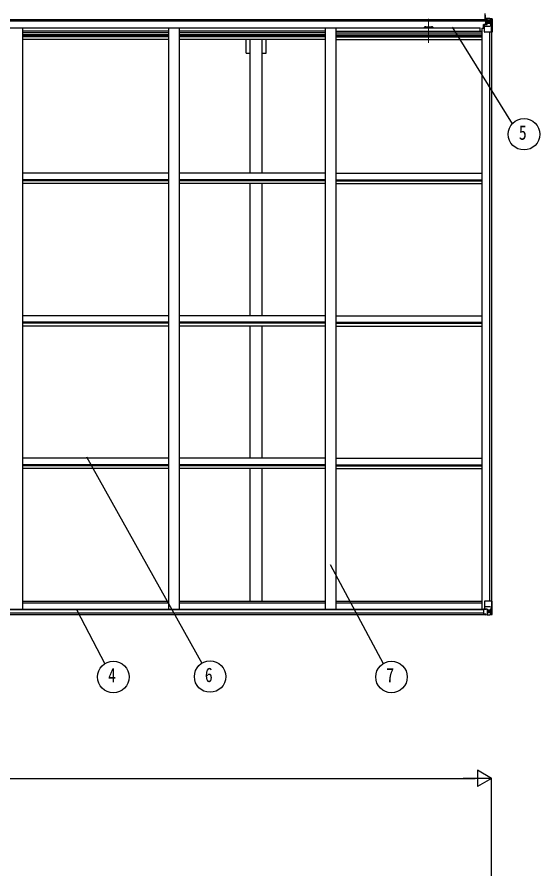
# Model space of a CAD drawing. Units: millimetres, scale not verified. Extents: x -10512 to 10512, y -7425 to 7425.
# Drawn here: x 858 to 3247, y -86 to 3840 of the extents above; entities that cross this region are included whole.
import ezdxf
from ezdxf.enums import TextEntityAlignment as Align

# ---------------------------------------------------------------- set-up
doc = ezdxf.new("R2010")
doc.units = ezdxf.units.MM
doc.header["$LTSCALE"] = 30
doc.layers.add('0-1_OUTLINE', color=9, linetype='Continuous', lineweight=18)
for name, color, linetype in [('0-5_YKK_13', 4, 'Continuous'), ('0-6_YKK_A1', 4, 'Continuous'), ('0-7_YKK_D', 6, 'Continuous')]:
    doc.layers.add(name, color=color, linetype=linetype)
doc.styles.add('ＭＳ ゴシック', font='')
doc.styles.get('ＭＳ ゴシック').set_extended_font_data('MS Gothic')

msp = doc.modelspace()

# ---------------------------------------------------------------- linework, layer by layer
at = {"layer": '0-1_OUTLINE'}
msp.add_line((2738.71, 3831.9), (2738.71, 3723.13), dxfattribs=at)
at = {"layer": '0-5_YKK_13'}
for p, q in [((2996.71, 3831.69), (2996.71, 3848.69)), ((2997.71, 3831.69), (2997.71, 3848.69)), ((2999.21, 3831.69), (2999.21, 3848.69)), ((2999.21, 3832.94), (2996.71, 3832.94)), ((2999.21, 3832.72), (2996.71, 3832.72)), ((2999.21, 3831.69), (2996.71, 3831.69)), ((2996.71, 3829.38), (3004.21, 3829.38)), ((2996.71, 3829.36), (3004.21, 3829.36)), ((3004.21, 3828.36), (2996.71, 3828.36)), ((2996.71, 3827.49), (3004.21, 3827.43)), ((2999.71, 3834.82), (3006.21, 3834.42)), ((2999.71, 3833.94), (2999.71, 3834.82)), ((3006.21, 3833.54), (2999.71, 3833.94)), ((2999.71, 3833.42), (2999.71, 3833.94)), ((2999.71, 3833.42), (2999.71, 3833.01)), ((2999.71, 3833.01), (3004.71, 3832.92)), ((2999.71, 3833.01), (2999.71, 3832.19)), ((3000.71, 3807.32), (3000.71, 3827.29)), ((3004.6, 3827.06), (3000.71, 3827.06)), ((3000.71, 3823.43), (3004.71, 3823.43)), ((3000.71, 3815.22), (3004.71, 3815.22)), ((3004.21, 3829.38), (3004.21, 3827.43)), ((3004.21, 3828.36), (3004.71, 3828.36)), ((3004.21, 3827.26), (3004.21, 3827.43)), ((3004.21, 3827.43), (3004.21, 3827.43)), ((3004.71, 3828.72), (3006.21, 3828.72)), ((3004.71, 3825.18), (3006.21, 3825.18)), ((3004.71, 3811.62), (3006.21, 3811.62)), ((3006.21, 3808.33), (3006.21, 3834.42)), ((3006.21, 3834.31), (3018.21, 3833.53)), ((3007.21, 3825.18), (3006.21, 3825.18)), ((3018.21, 3825.18), (3006.21, 3825.18)), ((3018.21, 3811.62), (3006.21, 3811.62)), ((3012.73, 3817.98), (3012.73, 3817.02)), ((3020.54, 3825.13), (3018.21, 3825.19)), ((3018.21, 3811.62), (3020.54, 3811.66)), ((3018.21, 3811.62), (3018.21, 3811.62)), ((3018.3, 3833.52), (3026.22, 3833.05)), ((3020.54, 3811.66), (3020.54, 3825.13)), ((3024.82, 3798.31), (3020.68, 3810.39)), ((3021.4, 3828.63), (3024.13, 3832.3)), ((3025.36, 3832.08), (3025.37, 3832.01)), ((3025.37, 3771.42), (3025.37, 3832.01)), ((3027.27, 3833.14), (3027.27, 3833.14)), ((3027.27, 3833.09), (3027.27, 3833.13)), ((3028.21, 3832.13), (3028.21, 3832.1)), ((2989.71, 3806.29), (2990.71, 3806.3)), ((2989.71, 3790.08), (2989.71, 3806.29)), ((2990.71, 3804.57), (2989.71, 3804.57)), ((2989.71, 3794.42), (2994.21, 3794.42)), ((2994.76, 3806.34), (2990.71, 3806.3)), ((2994.21, 3772.42), (2994.21, 3805.52)), ((3018.21, 3798.09), (2994.21, 3798.09)), ((3005.38, 3808.07), (2995.03, 3806.42)), ((2995.03, 3805.78), (3005.38, 3807.43)), ((2995.03, 3806.42), (2995.03, 3805.78)), ((3025.37, 3771.42), (2995.21, 3771.42)), ((3005.38, 3807.43), (3005.38, 3808.07)), ((3024.82, 3798.31), (3018.21, 3798.09)), ((2994.21, 1168.78), (2994.21, 1135.69)), ((3018.21, 1143.12), (2994.21, 1143.12)), ((3028.21, 1169.78), (2995.21, 1169.78)), ((3024.82, 1142.9), (3018.21, 1143.12)), ((3024.82, 1142.9), (3020.68, 1130.82)), ((3025.37, 1169.78), (3025.37, 1109.2)), ((3028.21, 1109.07), (3028.21, 1169.78)), ((2989.71, 1132.63), (2989.71, 1112.47)), ((2999.71, 1133.57), (2990.71, 1133.54)), ((2990.71, 1111.76), (2999.71, 1111.7)), ((2995.03, 1135.43), (3005.38, 1133.77)), ((2995.03, 1134.79), (2995.03, 1135.43)), ((3002.69, 1133.57), (2995.03, 1134.79)), ((3006.21, 1133.57), (2999.71, 1133.57)), ((2999.71, 1106.39), (2999.71, 1112.33)), ((3005.38, 1133.77), (3005.38, 1133.57)), ((3006.21, 1133.57), (3006.21, 1106.78)), ((3006.21, 1129.58), (3018.21, 1129.58)), ((3018.21, 1116.03), (3006.21, 1116.03)), ((3006.21, 1106.9), (3018.21, 1107.68)), ((3013.69, 1123.22), (3013.69, 1124.18)), ((3018.21, 1129.58), (3018.21, 1129.58)), ((3018.21, 1129.58), (3020.54, 1129.55)), ((3020.54, 1116.08), (3018.21, 1116.02)), ((3018.3, 1107.69), (3026.22, 1108.16)), ((3020.54, 1129.55), (3020.54, 1116.08)), ((3021.4, 1112.57), (3024.13, 1108.91)), ((3025.36, 1109.13), (3025.37, 1109.2)), ((3027.27, 1108.12), (3027.27, 1108.07))]:
    msp.add_line(p, q, dxfattribs=at)
for points in [[(2996.71, 3827.33), (3004.21, 3827.26), (3004.21, 3827.26)], [(2999.71, 3833.42), (3004.71, 3833.42), (3004.71, 3807.96)], [(3027.27, 3833.14), (3018.21, 3833.69), (3006.21, 3834.42)], [(3011.77, 3819.9), (3010.81, 3819.9), (3010.81, 3818.94), (3011.77, 3818.94)], [(3013.69, 3820.86), (3013.69, 3821.82), (3012.73, 3821.82), (3012.73, 3820.86)], [(3012.73, 3817.02), (3013.69, 3817.02), (3013.69, 3817.98)], [(3014.65, 3818.94), (3015.61, 3818.94), (3015.61, 3819.9), (3014.65, 3819.9)], [(3028.21, 3832.1), (3028.21, 3771.42), (3025.37, 3771.42)], [(2990.71, 3806.3), (2990.71, 3804.57), (2994.21, 3804.55)], [(2989.71, 1112.47), (2989.72, 1112.37), (2999.71, 1112.33)], [(3027.27, 1108.07), (3018.21, 1107.52), (2999.71, 1106.39)], [(3011.77, 1122.26), (3010.81, 1122.26), (3010.81, 1121.3), (3011.77, 1121.3)], [(3013.69, 1124.18), (3012.73, 1124.18), (3012.73, 1123.22)], [(3012.73, 1120.34), (3012.73, 1119.38), (3013.69, 1119.38), (3013.69, 1120.34)], [(3014.65, 1121.3), (3015.61, 1121.3), (3015.61, 1122.26), (3014.65, 1122.26)]]:
    msp.add_lwpolyline(points, dxfattribs=at)
for centre in [(3013.21, 3819.42), (3013.21, 1121.78)]:
    msp.add_circle(centre, 5.3, dxfattribs=at)
for centre, radius, start, end in [((3004.21, 3829.88), 0.5, 270.00309, 0.00198), ((3004.21, 3829.86), 0.5, 269.99891, 359.99891), ((3004.21, 3826.93), 0.5, 359.95536, 89.47105), ((3004.2, 3826.75), 0.513, 358.95293, 88.11972), ((3005.27, 3809), 0.937, 276.73234, 357.67791), ((3011.77, 3820.86), 0.96, 270, 0), ((3011.77, 3817.98), 0.96, 0, 90), ((3014.65, 3820.86), 0.96, 180, 270), ((3014.65, 3817.98), 0.96, 90, 180), ((3024.08, 3832.13), 1.28, 357.54105, 48.82169), ((3026.06, 3845.74), 12.7, 264.89689, 270.75534), ((3027.21, 3832.14), 1, 359.99921, 86.49983), ((3027.21, 3832.13), 0.999, 0.04917, 86.5576), ((3027.21, 3832.09), 0.999, 0.04917, 86.5576), ((2995.14, 3805.48), 0.937, 96.73234, 177.67791), ((2995.14, 3804.85), 0.937, 96.73234, 177.67791), ((2995.21, 3772.42), 1, 180, 270), ((3005.27, 3808.37), 0.937, 276.73234, 357.67791), ((2995.21, 1168.78), 1, 90, 180), ((2995.14, 1136.36), 0.937, 182.32209, 263.26766), ((2995.14, 1135.72), 0.937, 182.32209, 263.26766), ((3005.27, 1132.84), 0.937, 50.93398, 83.26766), ((3011.77, 1123.22), 0.96, 270, 0), ((3011.77, 1120.34), 0.96, 0, 90), ((3014.65, 1123.22), 0.96, 180, 270), ((3014.65, 1120.34), 0.96, 90, 180), ((3024.08, 1109.08), 1.28, 311.17831, 2.45895), ((3026.06, 1095.46), 12.7, 89.24466, 95.10311), ((3027.21, 1109.11), 0.999, 273.4424, 359.95083), ((3027.21, 1109.08), 0.999, 273.4424, 359.95083), ((3027.21, 1109.07), 1, 273.50017, 0.00079)]:
    msp.add_arc(centre, radius, start, end, dxfattribs=at)
for centre, major_axis, ratio, start_param, end_param in [((3099.96, 3825.18), (-81.75, 0), 0.061163, 6.2824128, 6.2831853), ((3023.41, 3825.05), (-0.03, 5), 0.573921, 0.7672717, 1.551125), ((3021.95, 3811.68), (0, 3), 0.468246, 1.5772882, 2.0127935), ((3025.08, 3830.12), (0.02, 3), 0.466854, 0.125683, 0.7596956), ((3025.27, 3833.21), (-2, 0.12), 0.060933, 2.0712557, 3.1453404), ((2826.27, 3845.45), (-201, 12.36), 0.060933, 3.1453404, 3.145839), ((3024.1, 3800.65), (-0.85, 2.32), 0.403757, 3.0087805, 3.9744392), ((3024.1, 1140.55), (-0.85, -2.32), 0.403757, 2.3087461, 3.2744049), ((2990.71, 1132.63), (-1, -0.021), 0.906239, 4.6936843, 6.2644806), ((2990.71, 1112.47), (-1, 0.012), 0.707053, 0.1587743, 1.5795216), ((3099.96, 1116.03), (-81.75, 0), 0.061163, 0, 0.0007725), ((3023.41, 1116.16), (-0.03, -5), 0.573921, 4.7320603, 5.5159136), ((3021.95, 1129.53), (0, -3), 0.468246, 4.2703918, 4.7058971), ((3025.08, 1111.09), (0.02, -3), 0.466854, 5.5234897, 6.1575023), ((3025.27, 1107.99), (-2, -0.12), 0.060933, 3.1378449, 4.2119296), ((2826.27, 1095.76), (-201, -12.36), 0.060933, 3.1373463, 3.1378449)]:
    msp.add_ellipse(centre, major_axis=major_axis, ratio=ratio, start_param=start_param, end_param=end_param, dxfattribs=at)
at = {"layer": '0-6_YKK_A1'}
for p, q in [((2996.71, 3822.69), (2996.71, 3857.69)), ((2996.71, 3827.43), (-1996.29, 3827.43)), ((2996.71, 3822.69), (-1996.29, 3822.69)), ((2996.71, 3830.05), (3004.71, 3830.05)), ((2999.21, 3832.19), (3004.71, 3832.19)), ((-1973.29, 3791.91), (2973.71, 3791.91)), ((883.21, 3791.89), (883.21, 1133.76)), ((1549.21, 3776.39), (883.21, 3776.39)), ((1549.21, 3791.89), (1549.21, 1133.76)), ((1599.21, 3791.89), (1599.21, 1133.76)), ((2265.21, 3776.39), (1599.21, 3776.39)), ((2265.21, 3791.89), (2265.21, 1133.76)), ((2315.21, 3791.89), (2315.21, 1133.76)), ((2315.21, 3776.39), (2981.21, 3776.39)), ((2726.21, 3796.58), (2751.21, 3796.58)), ((2973.71, 3776.39), (2973.71, 3791.91)), ((2981.21, 3790.08), (2981.21, 1133.76)), ((2981.21, 3790.08), (2994.21, 3790.08)), ((3016.51, 3771.42), (3016.51, 1169.78)), ((3026.21, 3771.42), (3026.21, 1169.78)), ((1549.21, 3768), (883.21, 3768)), ((1549.21, 3759.8), (883.21, 3759.8)), ((1549.21, 3755.87), (883.21, 3755.87)), ((1549.21, 3750.79), (883.21, 3750.79)), ((1549.21, 3737.79), (883.21, 3737.79)), ((2265.21, 3768), (1599.21, 3768)), ((2265.21, 3759.8), (1599.21, 3759.8)), ((2265.21, 3755.87), (1599.21, 3755.87)), ((2265.21, 3750.79), (1599.21, 3750.79)), ((2265.21, 3737.79), (1599.21, 3737.79)), ((1905.01, 3676.19), (1905.01, 3736.6)), ((1922.71, 3126.34), (1922.71, 3736.6)), ((1977.71, 3126.34), (1977.71, 3736.6)), ((1995.41, 3676.19), (1995.41, 3736.6)), ((2315.21, 3768), (2981.21, 3768)), ((2315.21, 3759.8), (2981.21, 3759.8)), ((2315.21, 3755.87), (2981.21, 3755.87)), ((2315.21, 3750.79), (2981.21, 3750.79)), ((2315.21, 3737.79), (2981.21, 3737.79)), ((1905.01, 3676.19), (1922.71, 3676.19)), ((1977.71, 3676.19), (1995.41, 3676.19)), ((1549.21, 3126.46), (883.21, 3126.46)), ((2265.18, 3126.46), (1599.21, 3126.46)), ((2315.21, 3126.46), (2981.18, 3126.46)), ((1549.21, 3096.73), (883.21, 3096.73)), ((1549.21, 3092.18), (883.21, 3092.18)), ((1549.21, 3079.17), (883.21, 3079.17)), ((2265.18, 3096.73), (1599.21, 3096.73)), ((2265.18, 3092.18), (1599.21, 3092.18)), ((2265.18, 3079.17), (1599.21, 3079.17)), ((1922.71, 2474.68), (1922.71, 3077.97)), ((1977.71, 2474.68), (1977.71, 3077.97)), ((2315.21, 3096.73), (2981.18, 3096.73)), ((2315.21, 3092.18), (2981.18, 3092.18)), ((2315.21, 3079.17), (2981.18, 3079.17)), ((1549.21, 2474.8), (883.21, 2474.8)), ((2265.18, 2474.8), (1599.21, 2474.8)), ((2315.21, 2474.8), (2981.18, 2474.8)), ((1549.21, 2445.07), (883.21, 2445.07)), ((1549.21, 2440.52), (883.21, 2440.52)), ((2265.18, 2445.07), (1599.21, 2445.07)), ((2265.18, 2440.52), (1599.21, 2440.52)), ((2315.21, 2445.07), (2981.18, 2445.07)), ((2315.21, 2440.52), (2981.18, 2440.52)), ((1549.21, 2427.51), (883.21, 2427.51)), ((2265.18, 2427.51), (1599.21, 2427.51)), ((1922.71, 1823.02), (1922.71, 2426.31)), ((1977.71, 1823.02), (1977.71, 2426.31)), ((2315.21, 2427.51), (2981.18, 2427.51)), ((1549.21, 1823.14), (883.21, 1823.14)), ((2265.18, 1823.14), (1599.21, 1823.14)), ((2315.21, 1823.14), (2981.18, 1823.14)), ((1549.21, 1793.41), (883.21, 1793.41)), ((1549.21, 1788.86), (883.21, 1788.86)), ((1549.21, 1775.85), (883.21, 1775.85)), ((2265.18, 1793.41), (1599.21, 1793.41)), ((2265.18, 1788.86), (1599.21, 1788.86)), ((2265.18, 1775.85), (1599.21, 1775.85)), ((1922.71, 1170.74), (1922.71, 1774.65)), ((1977.71, 1170.74), (1977.71, 1774.65)), ((2315.21, 1793.41), (2981.18, 1793.41)), ((2315.21, 1788.86), (2981.18, 1788.86)), ((2315.21, 1775.85), (2981.18, 1775.85)), ((883.21, 1169.93), (1549.21, 1169.93)), ((883.21, 1161.59), (1549.21, 1161.59)), ((1599.21, 1169.93), (2265.21, 1169.93)), ((1599.21, 1161.59), (2265.21, 1161.59)), ((2315.21, 1169.93), (2981.21, 1169.93)), ((2315.21, 1161.59), (2981.21, 1161.59)), ((-2001.06, 1133.76), (3001.47, 1133.76)), ((-1999.29, 1107.99), (2999.71, 1107.99)), ((-1989.29, 1131.5), (2989.71, 1131.5)), ((-1989.29, 1115.89), (2989.71, 1115.89))]:
    msp.add_line(p, q, dxfattribs=at)
for centre, start, end in [((2726.21, 3784.08), 90, 141.18803), ((2751.21, 3784.08), 38.81197, 90)]:
    msp.add_arc(centre, 12.5, start, end, dxfattribs=at)
at = {"layer": '0-7_YKK_D'}
for p, q in [((2846.69, 3794.82), (3120.02, 3351.73)), ((1175.1, 1830.21), (1702.37, 886.4)), ((2287.91, 1337.93), (2531.06, 884.38)), ((1131.35, 1129.01), (1258.53, 883.62)), ((3026.21, 359.16), (2961.25, 396.66)), ((2961.25, 396.66), (2961.25, 321.66)), ((-1950.79, 359.16), (2951.21, 359.16)), ((3026.21, 359.16), (2896.3, 359.16)), ((3026.21, 359.16), (2961.25, 321.66)), ((3026.21, -86.26), (3026.21, 360.16))]:
    msp.add_line(p, q, dxfattribs=at)
for centre in [(3174.73, 3304.92), (1297.6, 823.14), (1739.92, 824.97), (2568.85, 823.09)]:
    msp.add_circle(centre, 72, dxfattribs=at)

# ---------------------------------------------------------------- texts
at = {"layer": '0-7_YKK_D', "style": 'ＭＳ ゴシック', "width": 0.8}
for s, p in [('5', (3150.73, 3259.92)), ('6', (1715.92, 779.97)), ('4', (1273.6, 778.14)), ('7', (2544.85, 778.09))]:
    msp.add_text(s, height=65.98, dxfattribs=at).set_placement(p, align=Align.BOTTOM_LEFT)

doc.saveas('drawing.dxf')
